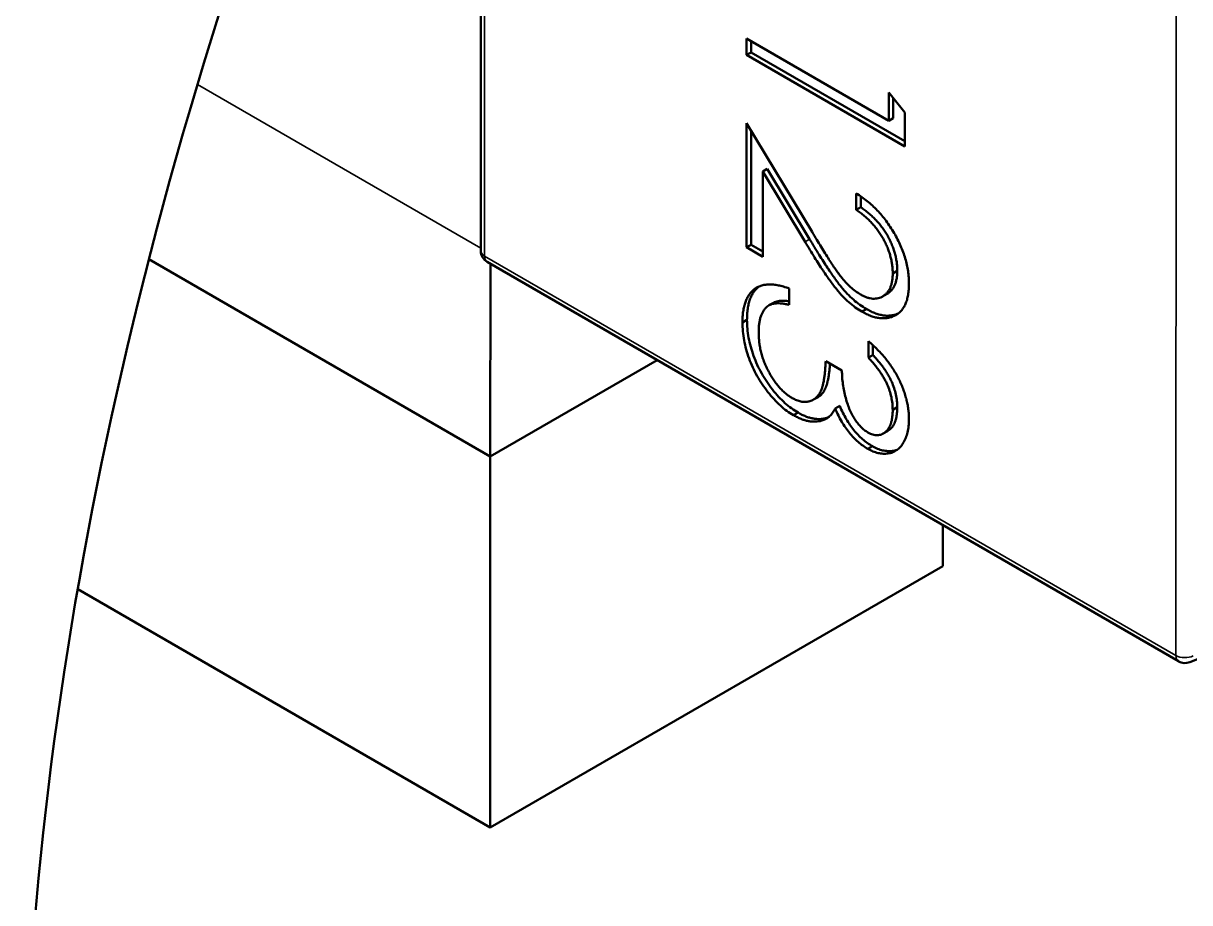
# Model space of a CAD drawing. Header units: millimetres. Extents: x 3100 to 5091, y 868 to 1900.
# Drawn here: x 4134.224 to 4136.046, y 1666.451 to 1667.824 of the extents above; entities that cross this region are included whole.
import ezdxf

# ---------------------------------------------------------------- set-up
doc = ezdxf.new("R2010")
doc.units = ezdxf.units.MM
doc.header["$LTSCALE"] = 1.8
doc.layers.add('외형선(ISO)', color=7, linetype='Continuous', lineweight=50)
doc.layers.add('좁은 외형선(ISO)', color=7, linetype='Continuous', lineweight=35)

msp = doc.modelspace()

# ---------------------------------------------------------------- linework, layer by layer
at = {"layer": '외형선(ISO)'}
for p, q in [((4134.9392, 1668.8759), (4134.9389, 1667.4692)), ((4135.3541, 1667.775), (4135.3541, 1667.8006)), ((4135.3541, 1667.8006), (4135.5763, 1667.6723)), ((4135.3612, 1667.779), (4135.3612, 1667.7965)), ((4135.3612, 1667.779), (4135.3541, 1667.775)), ((4135.6016, 1667.632), (4135.3541, 1667.775)), ((4135.6016, 1667.6402), (4135.3612, 1667.779)), ((4135.5763, 1667.7163), (4135.6016, 1667.6849)), ((4135.5763, 1667.6723), (4135.5763, 1667.7163)), ((4135.5833, 1667.6764), (4135.5833, 1667.7075)), ((4135.5833, 1667.6764), (4135.5763, 1667.6723)), ((4135.6016, 1667.6849), (4135.6016, 1667.632)), ((4135.3541, 1667.4746), (4135.3541, 1667.6687)), ((4135.3541, 1667.6687), (4135.4565, 1667.4987)), ((4135.3612, 1667.4786), (4135.3612, 1667.657)), ((4135.3866, 1667.597), (4135.3795, 1667.5929)), ((4135.4456, 1667.4832), (4135.3795, 1667.5929)), ((4135.3795, 1667.5929), (4135.3795, 1667.4599)), ((4135.4526, 1667.4873), (4135.3866, 1667.597)), ((4135.5255, 1667.5331), (4135.5255, 1667.5588)), ((4135.5325, 1667.5372), (4135.5325, 1667.5542)), ((4135.5325, 1667.5372), (4135.5255, 1667.5331)), ((4135.3612, 1667.4786), (4135.3541, 1667.4746)), ((4135.3795, 1667.4599), (4135.3541, 1667.4746)), ((4135.3795, 1667.4681), (4135.3612, 1667.4786)), ((4134.9538, 1667.148), (4134.4204, 1667.456)), ((4134.9489, 1667.4519), (4136.0292, 1666.828)), ((4134.9539, 1667.449), (4134.9538, 1667.148)), ((4135.5896, 1667.438), (4135.5826, 1667.4339)), ((4135.4207, 1667.4104), (4135.4207, 1667.3848)), ((4135.5737, 1667.4019), (4135.5666, 1667.3978)), ((4135.3963, 1667.3881), (4135.3892, 1667.384)), ((4135.3548, 1667.3614), (4135.3477, 1667.3573)), ((4135.5414, 1667.3782), (4135.5344, 1667.3741)), ((4135.5445, 1667.3023), (4135.5445, 1667.328)), ((4135.5515, 1667.3064), (4135.5515, 1667.3218)), ((4135.2145, 1667.2985), (4134.9538, 1667.148)), ((4135.4778, 1667.2969), (4135.5032, 1667.2822)), ((4135.5515, 1667.3064), (4135.5445, 1667.3023)), ((4135.466, 1667.2408), (4135.4589, 1667.2368)), ((4135.4347, 1667.2164), (4135.4276, 1667.2123)), ((4135.4998, 1667.2268), (4135.4927, 1667.2227)), ((4135.5896, 1667.2247), (4135.5825, 1667.2206)), ((4135.4786, 1667.208), (4135.4716, 1667.204)), ((4135.5746, 1667.1877), (4135.5675, 1667.1836)), ((4135.5507, 1667.164), (4135.5436, 1667.1599)), ((4134.9537, 1667.148), (4134.9536, 1666.5683)), ((4136.6287, 1667.0546), (4136.0465, 1666.8267)), ((4135.6608, 1667.0408), (4135.6607, 1666.9765)), ((4135.6607, 1666.9765), (4134.9536, 1666.5683)), ((4134.9536, 1666.5683), (4134.3092, 1666.9405))]:
    msp.add_line(p, q, dxfattribs=at)
for centre, start, end in [((4134.9589, 1667.4692), 179.9906, 239.9906), ((4136.0392, 1666.8453), 239.9906, 291.3831)]:
    msp.add_arc(centre, 0.02, start, end, dxfattribs=at)
msp.add_ellipse((4137.7597, 1668.0429), major_axis=(2.5, 4.3301), ratio=0.57735, start_param=5.497787, end_param=8.63938, dxfattribs=at)
for points, knots in [([(4135.5255, 1667.5588), (4135.5284, 1667.5569), (4135.5342, 1667.5532), (4135.5426, 1667.5468), (4135.5507, 1667.54), (4135.5583, 1667.5325), (4135.5656, 1667.5244), (4135.5724, 1667.5158), (4135.5789, 1667.5066), (4135.5848, 1667.4969), (4135.5903, 1667.487), (4135.595, 1667.477), (4135.599, 1667.4671), (4135.6023, 1667.4571), (4135.6048, 1667.4472), (4135.6067, 1667.4374), (4135.6078, 1667.4275), (4135.6079, 1667.4212), (4135.6079, 1667.4179)], [0, 0, 0, 0, 0.068791, 0.135103, 0.198979, 0.261904, 0.323495, 0.385195, 0.446969, 0.509765, 0.572251, 0.633405, 0.693251, 0.752583, 0.812579, 0.873275, 0.93555, 1, 1, 1, 1]), ([(4135.5826, 1667.4339), (4135.5825, 1667.4362), (4135.5824, 1667.4406), (4135.5817, 1667.4475), (4135.5805, 1667.4543), (4135.5789, 1667.4611), (4135.5768, 1667.4679), (4135.5742, 1667.4747), (4135.5711, 1667.4815), (4135.5676, 1667.4882), (4135.5637, 1667.4948), (4135.5593, 1667.5011), (4135.5546, 1667.5071), (4135.5495, 1667.5129), (4135.5441, 1667.5185), (4135.5382, 1667.5236), (4135.532, 1667.5287), (4135.5277, 1667.5316), (4135.5255, 1667.5331)], [0, 0, 0, 0, 0.064439, 0.126547, 0.186887, 0.245878, 0.304041, 0.362191, 0.420976, 0.48066, 0.5406, 0.600689, 0.661936, 0.724443, 0.789038, 0.856314, 0.926352, 1, 1, 1, 1]), ([(4135.5896, 1667.438), (4135.5896, 1667.4403), (4135.5895, 1667.4447), (4135.5888, 1667.4516), (4135.5876, 1667.4584), (4135.586, 1667.4652), (4135.5839, 1667.472), (4135.5813, 1667.4788), (4135.5782, 1667.4856), (4135.5747, 1667.4923), (4135.5708, 1667.4989), (4135.5664, 1667.5052), (4135.5617, 1667.5112), (4135.5566, 1667.517), (4135.5511, 1667.5225), (4135.5453, 1667.5277), (4135.539, 1667.5327), (4135.5347, 1667.5357), (4135.5325, 1667.5372)], [0, 0, 0, 0, 0.064439, 0.126547, 0.186887, 0.245878, 0.304041, 0.362191, 0.420976, 0.48066, 0.5406, 0.600689, 0.661936, 0.724443, 0.789038, 0.856314, 0.926352, 1, 1, 1, 1]), ([(4135.4565, 1667.4987), (4135.459, 1667.4946), (4135.4637, 1667.4868), (4135.4705, 1667.4755), (4135.4768, 1667.4652), (4135.4827, 1667.456), (4135.4881, 1667.4478), (4135.4929, 1667.4405), (4135.4974, 1667.4344), (4135.5025, 1667.4275), (4135.5088, 1667.4201), (4135.5165, 1667.4124), (4135.5244, 1667.4059), (4135.5297, 1667.4026), (4135.5324, 1667.4009)], [0, 0, 0, 0, 0.110803, 0.212829, 0.306101, 0.390647, 0.466924, 0.534481, 0.593587, 0.644557, 0.7362, 0.825024, 0.911986, 1, 1, 1, 1]), ([(4135.5344, 1667.3741), (4135.5309, 1667.3762), (4135.5241, 1667.3805), (4135.514, 1667.3886), (4135.5043, 1667.3979), (4135.4965, 1667.4068), (4135.4902, 1667.4149), (4135.485, 1667.4219), (4135.4794, 1667.4298), (4135.4734, 1667.4387), (4135.467, 1667.4485), (4135.4602, 1667.4592), (4135.453, 1667.4709), (4135.4481, 1667.479), (4135.4456, 1667.4832)], [0, 0, 0, 0, 0.098702, 0.195672, 0.292422, 0.391343, 0.444462, 0.504229, 0.570352, 0.642546, 0.722288, 0.807921, 0.90047, 1, 1, 1, 1]), ([(4135.5414, 1667.3782), (4135.538, 1667.3803), (4135.5311, 1667.3845), (4135.5211, 1667.3927), (4135.5114, 1667.402), (4135.5035, 1667.4109), (4135.4972, 1667.419), (4135.492, 1667.426), (4135.4865, 1667.4339), (4135.4805, 1667.4428), (4135.4741, 1667.4526), (4135.4673, 1667.4633), (4135.4601, 1667.475), (4135.4552, 1667.4831), (4135.4526, 1667.4873)], [0, 0, 0, 0, 0.098702, 0.195672, 0.292422, 0.391343, 0.444462, 0.504229, 0.570352, 0.642546, 0.722288, 0.807921, 0.90047, 1, 1, 1, 1]), ([(4135.5737, 1667.4019), (4135.5741, 1667.4021), (4135.5757, 1667.4031), (4135.5783, 1667.4051), (4135.5814, 1667.4082), (4135.5839, 1667.4118), (4135.586, 1667.416), (4135.5876, 1667.4208), (4135.5888, 1667.426), (4135.5895, 1667.4317), (4135.5896, 1667.4359), (4135.5896, 1667.438)], [0.4671636, 0.4671636, 0.4671636, 0.4671636, 0.4865758, 0.5515348, 0.6150175, 0.6772586, 0.73973, 0.8030501, 0.8664951, 0.9319735, 1, 1, 1, 1]), ([(4135.3477, 1667.3573), (4135.3478, 1667.3603), (4135.3479, 1667.3662), (4135.3487, 1667.3746), (4135.3503, 1667.3822), (4135.3523, 1667.389), (4135.3549, 1667.3952), (4135.3581, 1667.4006), (4135.3618, 1667.4053), (4135.3662, 1667.4093), (4135.3711, 1667.4125), (4135.3766, 1667.4147), (4135.3826, 1667.4162), (4135.3892, 1667.4167), (4135.3963, 1667.4165), (4135.4039, 1667.4153), (4135.4121, 1667.4134), (4135.4178, 1667.4114), (4135.4207, 1667.4104)], [0, 0, 0, 0, 0.065541, 0.128963, 0.190377, 0.250092, 0.308548, 0.366398, 0.424542, 0.48317, 0.542243, 0.601739, 0.662506, 0.724856, 0.789128, 0.856346, 0.926295, 1, 1, 1, 1]), ([(4135.5324, 1667.4009), (4135.5341, 1667.4), (4135.5374, 1667.3982), (4135.5423, 1667.3962), (4135.547, 1667.3949), (4135.5515, 1667.3942), (4135.5559, 1667.3943), (4135.56, 1667.395), (4135.564, 1667.3963), (4135.5678, 1667.3984), (4135.5712, 1667.401), (4135.5743, 1667.4041), (4135.5768, 1667.4078), (4135.5789, 1667.412), (4135.5806, 1667.4167), (4135.5817, 1667.4219), (4135.5824, 1667.4277), (4135.5825, 1667.4318), (4135.5826, 1667.4339)], [0, 0, 0, 0, 0.061965, 0.122122, 0.180988, 0.239933, 0.299906, 0.359989, 0.421776, 0.486576, 0.551535, 0.615018, 0.677259, 0.73973, 0.80305, 0.866495, 0.931973, 1, 1, 1, 1]), ([(4135.6079, 1667.4179), (4135.6079, 1667.4148), (4135.6078, 1667.4088), (4135.6067, 1667.4004), (4135.605, 1667.3928), (4135.6026, 1667.3861), (4135.5995, 1667.3803), (4135.5957, 1667.3754), (4135.5913, 1667.3711), (4135.5861, 1667.368), (4135.5806, 1667.3656), (4135.5747, 1667.3642), (4135.5686, 1667.3636), (4135.5622, 1667.3638), (4135.5556, 1667.3651), (4135.5487, 1667.3671), (4135.5416, 1667.3702), (4135.5368, 1667.3728), (4135.5344, 1667.3741)], [0, 0, 0, 0, 0.069475, 0.136517, 0.200789, 0.26383, 0.325735, 0.387291, 0.449509, 0.512968, 0.576275, 0.63758, 0.697903, 0.757172, 0.816599, 0.876653, 0.93729, 1, 1, 1, 1]), ([(4135.3548, 1667.3614), (4135.3549, 1667.3644), (4135.355, 1667.3703), (4135.3558, 1667.3787), (4135.3573, 1667.3862), (4135.3594, 1667.3931), (4135.3619, 1667.3993), (4135.3651, 1667.4047), (4135.3689, 1667.4094), (4135.3719, 1667.4121), (4135.3736, 1667.4134), (4135.3738, 1667.4135)], [0, 0, 0, 0, 0.0655412, 0.1289632, 0.1903771, 0.2500924, 0.3085484, 0.366398, 0.4245422, 0.48317, 0.4881998, 0.4881998, 0.4881998, 0.4881998]), ([(4135.3865, 1667.3822), (4135.3854, 1667.3812), (4135.3833, 1667.3792), (4135.3806, 1667.3756), (4135.3782, 1667.3715), (4135.3764, 1667.3667), (4135.3749, 1667.3614), (4135.3739, 1667.3555), (4135.3732, 1667.3491), (4135.3731, 1667.3445), (4135.3731, 1667.3422)], [0, 0, 0, 0, 0.118271, 0.236178, 0.355663, 0.475904, 0.600127, 0.728608, 0.861313, 1, 1, 1, 1]), ([(4135.4207, 1667.3848), (4135.4188, 1667.3852), (4135.4151, 1667.3861), (4135.4098, 1667.3869), (4135.4049, 1667.3872), (4135.4004, 1667.3871), (4135.3963, 1667.3867), (4135.3926, 1667.3856), (4135.3893, 1667.3842), (4135.3874, 1667.3828), (4135.3865, 1667.3822)], [0, 0, 0, 0, 0.14977, 0.291316, 0.425966, 0.55216, 0.671527, 0.786122, 0.895325, 1, 1, 1, 1]), ([(4135.4207, 1667.3904), (4135.4194, 1667.3906), (4135.4164, 1667.391), (4135.412, 1667.3913), (4135.4075, 1667.3912), (4135.4034, 1667.3907), (4135.3997, 1667.3897), (4135.3974, 1667.3887), (4135.3963, 1667.3881), (4135.3963, 1667.3881)], [0.18599, 0.18599, 0.18599, 0.18599, 0.2913164, 0.4259664, 0.5521596, 0.6715274, 0.7861216, 0.8953251, 0.8995193, 0.8995193, 0.8995193, 0.8995193]), ([(4135.4347, 1667.2164), (4135.4312, 1667.2185), (4135.4243, 1667.2228), (4135.4141, 1667.2313), (4135.4041, 1667.2411), (4135.3945, 1667.2524), (4135.3856, 1667.2646), (4135.3776, 1667.2775), (4135.3707, 1667.2911), (4135.365, 1667.3051), (4135.3604, 1667.3193), (4135.3572, 1667.3335), (4135.3551, 1667.3477), (4135.3549, 1667.3568), (4135.3548, 1667.3614)], [0, 0, 0, 0, 0.079648, 0.158922, 0.239619, 0.322609, 0.406035, 0.487602, 0.569685, 0.653036, 0.737436, 0.822478, 0.909748, 1, 1, 1, 1]), ([(4135.591, 1667.3712), (4135.5899, 1667.3707), (4135.5869, 1667.3695), (4135.5817, 1667.3683), (4135.5756, 1667.3677), (4135.5693, 1667.3679), (4135.5627, 1667.3692), (4135.5558, 1667.3712), (4135.5487, 1667.3743), (4135.5439, 1667.3769), (4135.5414, 1667.3782)], [0.5368641, 0.5368641, 0.5368641, 0.5368641, 0.5762752, 0.6375801, 0.6979026, 0.7571721, 0.8165985, 0.8766532, 0.9372896, 1, 1, 1, 1]), ([(4135.4276, 1667.2123), (4135.4241, 1667.2144), (4135.4172, 1667.2187), (4135.407, 1667.2272), (4135.397, 1667.2371), (4135.3875, 1667.2483), (4135.3785, 1667.2605), (4135.3705, 1667.2735), (4135.3637, 1667.287), (4135.3579, 1667.301), (4135.3533, 1667.3152), (4135.3501, 1667.3294), (4135.3481, 1667.3436), (4135.3478, 1667.3527), (4135.3477, 1667.3573)], [0, 0, 0, 0, 0.079648, 0.158922, 0.239619, 0.322609, 0.406035, 0.487602, 0.569685, 0.653036, 0.737436, 0.822478, 0.909748, 1, 1, 1, 1]), ([(4135.3731, 1667.3422), (4135.3732, 1667.3395), (4135.3732, 1667.3342), (4135.374, 1667.3261), (4135.3752, 1667.3182), (4135.3769, 1667.3104), (4135.3791, 1667.3027), (4135.3818, 1667.2951), (4135.385, 1667.2876), (4135.3887, 1667.2803), (4135.3927, 1667.2734), (4135.3968, 1667.2669), (4135.4012, 1667.2609), (4135.4057, 1667.2555), (4135.4104, 1667.2505), (4135.4153, 1667.2462), (4135.4203, 1667.2423), (4135.4237, 1667.2402), (4135.4255, 1667.2392)], [0, 0, 0, 0, 0.076072, 0.148752, 0.218403, 0.28576, 0.350598, 0.414964, 0.478069, 0.541761, 0.60435, 0.664075, 0.721464, 0.777587, 0.832644, 0.887844, 0.94346, 1, 1, 1, 1]), ([(4135.5445, 1667.328), (4135.547, 1667.3258), (4135.5518, 1667.3217), (4135.5588, 1667.3148), (4135.5654, 1667.3079), (4135.5715, 1667.3007), (4135.5772, 1667.2934), (4135.5824, 1667.2857), (4135.5872, 1667.2779), (4135.5915, 1667.2699), (4135.5954, 1667.2619), (4135.5987, 1667.2538), (4135.6016, 1667.2457), (4135.6039, 1667.2377), (4135.6057, 1667.2298), (4135.607, 1667.2218), (4135.6078, 1667.2139), (4135.6079, 1667.2088), (4135.6079, 1667.2063)], [0, 0, 0, 0, 0.072625, 0.141977, 0.208985, 0.273957, 0.336889, 0.398745, 0.460116, 0.520825, 0.580994, 0.640152, 0.698622, 0.757271, 0.816427, 0.876254, 0.937165, 1, 1, 1, 1]), ([(4135.4255, 1667.2392), (4135.4278, 1667.238), (4135.4324, 1667.2356), (4135.4391, 1667.2335), (4135.4457, 1667.2329), (4135.4518, 1667.2337), (4135.4575, 1667.2358), (4135.4626, 1667.2391), (4135.4668, 1667.2438), (4135.4697, 1667.2488), (4135.4717, 1667.2535), (4135.473, 1667.2577), (4135.4742, 1667.2627), (4135.4752, 1667.2682), (4135.4761, 1667.2744), (4135.4768, 1667.2813), (4135.4774, 1667.2888), (4135.4777, 1667.2941), (4135.4778, 1667.2969)], [0, 0, 0, 0, 0.066909, 0.133485, 0.201035, 0.271234, 0.34288, 0.413836, 0.485977, 0.56023, 0.599884, 0.644055, 0.691892, 0.744688, 0.801492, 0.862858, 0.929328, 1, 1, 1, 1]), ([(4135.466, 1667.2408), (4135.4672, 1667.2416), (4135.4701, 1667.2436), (4135.4739, 1667.2479), (4135.4768, 1667.2528), (4135.4788, 1667.2576), (4135.4801, 1667.2618), (4135.4812, 1667.2668), (4135.4823, 1667.2723), (4135.4832, 1667.2785), (4135.4839, 1667.2854), (4135.4843, 1667.2903), (4135.4845, 1667.2929), (4135.4845, 1667.293)], [0.3625139, 0.3625139, 0.3625139, 0.3625139, 0.4138361, 0.4859766, 0.5602296, 0.5998842, 0.6440548, 0.6918919, 0.7446875, 0.8014918, 0.8628577, 0.9293284, 0.9314184, 0.9314184, 0.9314184, 0.9314184]), ([(4135.5825, 1667.2206), (4135.5824, 1667.2239), (4135.5822, 1667.2304), (4135.5806, 1667.2405), (4135.5779, 1667.2506), (4135.5747, 1667.2589), (4135.5715, 1667.2656), (4135.5687, 1667.2706), (4135.5657, 1667.2757), (4135.5621, 1667.2809), (4135.5583, 1667.2862), (4135.554, 1667.2915), (4135.5494, 1667.297), (4135.5461, 1667.3005), (4135.5445, 1667.3023)], [0, 0, 0, 0, 0.122712, 0.239685, 0.351816, 0.463766, 0.520818, 0.579448, 0.640604, 0.705298, 0.773634, 0.844669, 0.920057, 1, 1, 1, 1]), ([(4135.5896, 1667.2247), (4135.5895, 1667.228), (4135.5893, 1667.2344), (4135.5876, 1667.2446), (4135.5849, 1667.2546), (4135.5817, 1667.263), (4135.5786, 1667.2696), (4135.5758, 1667.2747), (4135.5727, 1667.2798), (4135.5692, 1667.285), (4135.5654, 1667.2903), (4135.5611, 1667.2956), (4135.5565, 1667.301), (4135.5532, 1667.3046), (4135.5515, 1667.3064)], [0, 0, 0, 0, 0.122712, 0.239685, 0.351816, 0.463766, 0.520818, 0.579448, 0.640604, 0.705298, 0.773634, 0.844669, 0.920057, 1, 1, 1, 1]), ([(4135.5032, 1667.2822), (4135.5033, 1667.2786), (4135.5034, 1667.2716), (4135.5046, 1667.2608), (4135.5063, 1667.2502), (4135.5089, 1667.2396), (4135.5119, 1667.2297), (4135.5154, 1667.2205), (4135.5194, 1667.2123), (4135.5237, 1667.2051), (4135.5284, 1667.1988), (4135.5333, 1667.1934), (4135.5384, 1667.1889), (4135.5419, 1667.1866), (4135.5437, 1667.1855)], [0, 0, 0, 0, 0.110166, 0.215787, 0.318027, 0.417574, 0.51165, 0.596162, 0.672935, 0.74367, 0.810677, 0.874059, 0.936696, 1, 1, 1, 1]), ([(4135.4786, 1667.208), (4135.477, 1667.2076), (4135.4738, 1667.2067), (4135.4686, 1667.2064), (4135.4633, 1667.2064), (4135.4579, 1667.2071), (4135.4523, 1667.2085), (4135.4465, 1667.2105), (4135.4406, 1667.2131), (4135.4367, 1667.2153), (4135.4347, 1667.2164)], [0, 0, 0, 0, 0.128136, 0.254173, 0.378112, 0.501712, 0.623986, 0.747096, 0.872875, 1, 1, 1, 1]), ([(4135.4927, 1667.2227), (4135.4914, 1667.2204), (4135.4889, 1667.2158), (4135.484, 1667.2105), (4135.4782, 1667.2063), (4135.4738, 1667.2047), (4135.4716, 1667.204)], [0, 0, 0, 0, 0.25388, 0.503009, 0.750291, 1, 1, 1, 1]), ([(4135.5436, 1667.1599), (4135.541, 1667.1615), (4135.5359, 1667.1647), (4135.5284, 1667.1706), (4135.5213, 1667.1773), (4135.5147, 1667.1848), (4135.5085, 1667.1932), (4135.5027, 1667.2023), (4135.4973, 1667.2122), (4135.4943, 1667.2191), (4135.4927, 1667.2227)], [0, 0, 0, 0, 0.128068, 0.250608, 0.37063, 0.490072, 0.610375, 0.734313, 0.863217, 1, 1, 1, 1]), ([(4135.5507, 1667.164), (4135.548, 1667.1656), (4135.5429, 1667.1688), (4135.5355, 1667.1747), (4135.5284, 1667.1814), (4135.5218, 1667.1889), (4135.5156, 1667.1973), (4135.5098, 1667.2064), (4135.5044, 1667.2163), (4135.5013, 1667.2232), (4135.4998, 1667.2268)], [0, 0, 0, 0, 0.128068, 0.250608, 0.37063, 0.490072, 0.610375, 0.734313, 0.863217, 1, 1, 1, 1]), ([(4135.5437, 1667.1855), (4135.545, 1667.1848), (4135.5476, 1667.1834), (4135.5513, 1667.1821), (4135.555, 1667.1813), (4135.5585, 1667.181), (4135.5618, 1667.1814), (4135.5651, 1667.1823), (4135.5681, 1667.1839), (4135.571, 1667.1861), (4135.5738, 1667.1886), (4135.5761, 1667.1918), (4135.5781, 1667.1954), (4135.5797, 1667.1995), (4135.581, 1667.2041), (4135.5818, 1667.2091), (4135.5824, 1667.2146), (4135.5825, 1667.2186), (4135.5825, 1667.2206)], [0, 0, 0, 0, 0.055275, 0.109966, 0.163247, 0.218076, 0.273301, 0.330909, 0.390995, 0.454176, 0.518862, 0.583311, 0.648517, 0.715031, 0.782502, 0.852323, 0.924928, 1, 1, 1, 1]), ([(4135.5746, 1667.1877), (4135.5748, 1667.1878), (4135.576, 1667.1885), (4135.5781, 1667.1901), (4135.5808, 1667.1927), (4135.5832, 1667.1958), (4135.5852, 1667.1995), (4135.5868, 1667.2035), (4135.588, 1667.2082), (4135.5889, 1667.2132), (4135.5895, 1667.2187), (4135.5896, 1667.2227), (4135.5896, 1667.2247)], [0.3801065, 0.3801065, 0.3801065, 0.3801065, 0.3909945, 0.454176, 0.5188615, 0.5833105, 0.6485167, 0.7150309, 0.7825021, 0.8523227, 0.9249285, 1, 1, 1, 1]), ([(4135.4716, 1667.204), (4135.4699, 1667.2035), (4135.4667, 1667.2027), (4135.4615, 1667.2023), (4135.4562, 1667.2023), (4135.4508, 1667.203), (4135.4452, 1667.2044), (4135.4395, 1667.2064), (4135.4336, 1667.209), (4135.4296, 1667.2112), (4135.4276, 1667.2123)], [0, 0, 0, 0, 0.128136, 0.254173, 0.378112, 0.501712, 0.623986, 0.747096, 0.872875, 1, 1, 1, 1]), ([(4135.6079, 1667.2063), (4135.6078, 1667.2026), (4135.6076, 1667.1953), (4135.6059, 1667.1855), (4135.6031, 1667.1767), (4135.5992, 1667.1689), (4135.5945, 1667.1624), (4135.5888, 1667.1575), (4135.5824, 1667.1541), (4135.5752, 1667.1523), (4135.5676, 1667.152), (4135.5598, 1667.1531), (4135.5517, 1667.1556), (4135.5463, 1667.1585), (4135.5436, 1667.1599)], [0, 0, 0, 0, 0.090254, 0.17854, 0.266093, 0.354631, 0.441886, 0.525747, 0.608114, 0.690197, 0.770821, 0.848326, 0.924012, 1, 1, 1, 1]), ([(4135.59, 1667.1587), (4135.5898, 1667.1586), (4135.5873, 1667.1576), (4135.5823, 1667.1563), (4135.5747, 1667.1561), (4135.5669, 1667.1572), (4135.5588, 1667.1597), (4135.5534, 1667.1626), (4135.5507, 1667.164)], [0.5990667, 0.5990667, 0.5990667, 0.5990667, 0.6081136, 0.6901973, 0.7708215, 0.8483262, 0.9240117, 1, 1, 1, 1])]:
    msp.add_open_spline(points, degree=3, knots=knots, dxfattribs=at)
msp.add_open_spline([(4135.4823, 1667.2094), (4135.4811, 1667.2089), (4135.4799, 1667.2085), (4135.4786, 1667.208)], degree=3, dxfattribs=at)
at = {"layer": '좁은 외형선(ISO)'}
for p, q in [((4134.945, 1668.8882), (4134.9448, 1667.461)), ((4136.0251, 1666.8371), (4136.0254, 1668.6559)), ((4134.4962, 1667.7291), (4134.9389, 1667.4734)), ((4135.4526, 1667.4873), (4135.4456, 1667.4832)), ((4134.9448, 1667.461), (4136.0251, 1666.8371))]:
    msp.add_line(p, q, dxfattribs=at)
for centre, major_axis, ratio, start_param, end_param in [((4134.9589, 1667.4692), (-0.02, 0), 0.57746, 0, 0.785493), ((4134.9589, 1667.4692), (-0.01, -0.0173), 0.577241, 5.497882, 6.283185), ((4136.0392, 1666.8453), (-0.01, -0.0173), 0.577241, 5.497882, 6.283185), ((4136.0392, 1666.8453), (0.02, 0), 0.57746, 3.927086, 5.410615)]:
    msp.add_ellipse(centre, major_axis=major_axis, ratio=ratio, start_param=start_param, end_param=end_param, dxfattribs=at)

doc.saveas('drawing.dxf')
